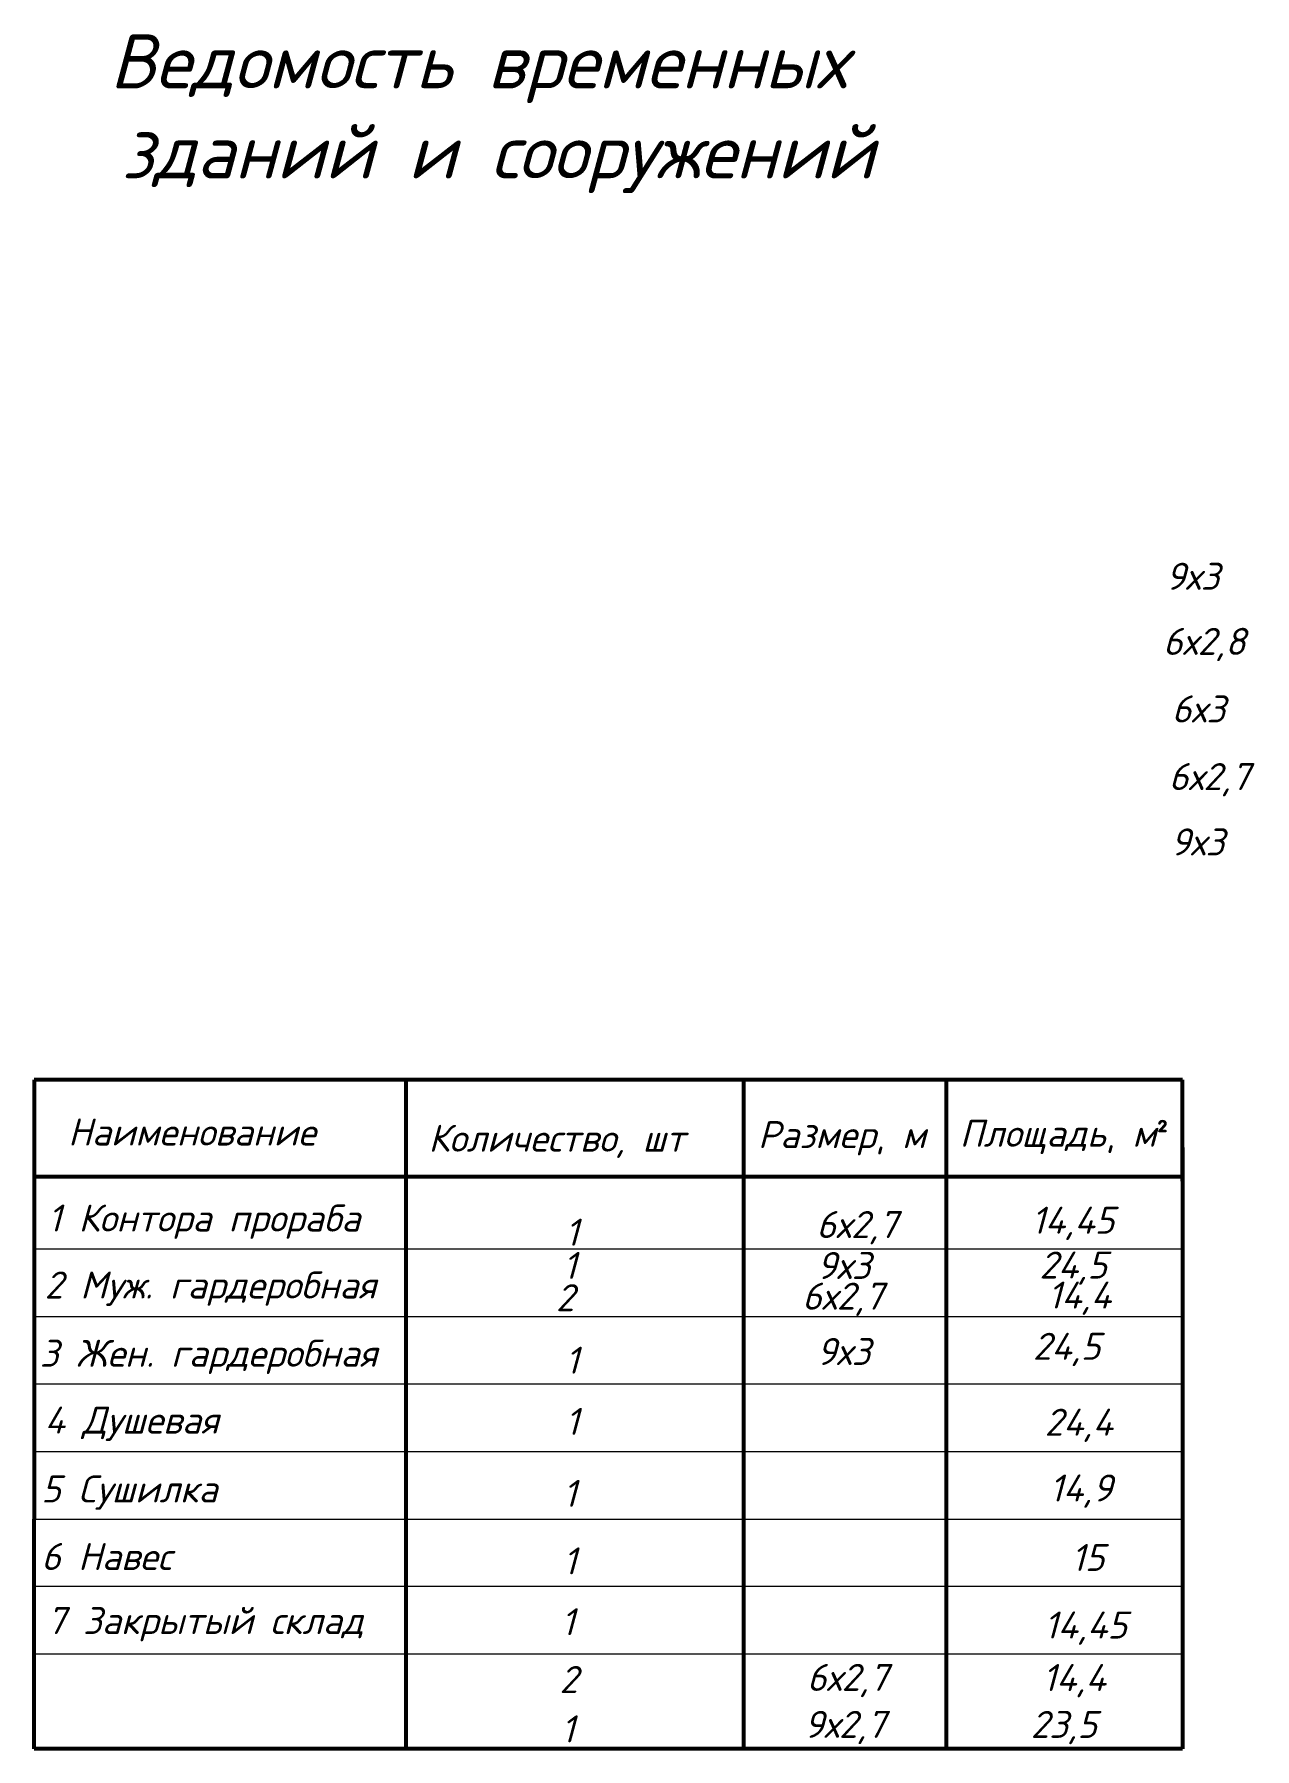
# Model space of a CAD drawing. Header units: millimetres. Extents: x 27137 to 30937, y -4667 to -569.
# Drawn here: x 29138.2 to 29318.9, y -3434.7 to -3180.9 of the extents above; entities that cross this region are included whole.
import ezdxf

# ---------------------------------------------------------------- set-up
doc = ezdxf.new("R2010")
doc.units = ezdxf.units.MM
doc.header["$LTSCALE"] = 0.4
doc.styles.add('Isocpeur', font='isocpeui.ttf', dxfattribs={"height": 2.5})
doc.styles.get("Standard").update_dxf_attribs({"font": 'isocpeui.ttf', "height": 2.5})

msp = doc.modelspace()

# ---------------------------------------------------------------- linework, layer by layer
at = {"lineweight": 15}
for p, q in [((29193.2393, -3335.6566), (29138.2393, -3335.6566)), ((29243.2393, -3335.6566), (29193.2393, -3335.6566)), ((29273.2393, -3335.6566), (29243.2393, -3335.6566)), ((29308.2393, -3335.6566), (29273.2393, -3335.6566)), ((29308.2393, -3335.6566), (29308.2393, -3410.6566)), ((29308.2393, -3335.6566), (29308.2393, -3345.6566)), ((29193.2393, -3345.6566), (29193.2393, -3349.9702)), ((29308.2393, -3345.6566), (29308.2393, -3350.6566)), ((29138.2393, -3360.6566), (29148.2393, -3360.6566)), ((29148.2393, -3360.6566), (29308.2393, -3360.6566)), ((29138.2393, -3370.6566), (29308.2393, -3370.6566)), ((29138.2393, -3380.6566), (29308.2393, -3380.6566)), ((29138.2393, -3390.6566), (29308.2393, -3390.6566)), ((29138.2393, -3400.6566), (29308.2393, -3400.6566)), ((29308.2393, -3400.6566), (29308.2393, -3410.6566)), ((29308.2393, -3410.6566), (29138.2393, -3410.6566)), ((29308.2393, -3410.6566), (29308.2393, -3434.6566)), ((29308.2393, -3420.6566), (29138.2393, -3420.6566)), ((29308.2393, -3434.6566), (29138.2393, -3434.6566))]:
    msp.add_line(p, q, dxfattribs=at)
at = {"lineweight": 53, "ltscale": 0.5}
for p, q in [((29308.2393, -3335.6566), (29138.2393, -3335.6566)), ((29138.2393, -3335.6566), (29138.2393, -3377.8377)), ((29193.2393, -3335.6566), (29193.2393, -3349.9702)), ((29243.2393, -3335.6566), (29243.2393, -3349.9702)), ((29273.2393, -3335.6566), (29273.2393, -3349.9702)), ((29308.2393, -3350.6566), (29308.2393, -3335.6566)), ((29308.2393, -3345.6566), (29308.2393, -3434.6566)), ((29138.2393, -3349.9702), (29308.2393, -3349.9702)), ((29193.2393, -3349.9702), (29193.2393, -3410.6566)), ((29193.2393, -3349.9702), (29193.2393, -3434.6566)), ((29243.2393, -3349.9702), (29243.2393, -3410.6566)), ((29273.2393, -3349.9702), (29273.2393, -3410.6566)), ((29138.2393, -3350.6566), (29138.2393, -3360.6566)), ((29138.2393, -3360.6566), (29138.2393, -3370.6566)), ((29243.2393, -3360.6566), (29243.2393, -3434.6566)), ((29273.2393, -3360.6566), (29273.2393, -3434.6566)), ((29138.2393, -3370.6566), (29138.2393, -3380.6566)), ((29138.2393, -3380.6566), (29138.2393, -3390.6566)), ((29138.2393, -3390.6566), (29138.2393, -3400.6566)), ((29138.2393, -3410.6566), (29138.2393, -3400.6566)), ((29138.2393, -3434.6566), (29138.2393, -3410.6566)), ((29308.2393, -3434.6566), (29138.2393, -3434.6566))]:
    msp.add_line(p, q, dxfattribs=at)
at = {"ltscale": 0.5}
msp.add_line((29193.2393, -3420.6566), (29193.2393, -3428.6566), dxfattribs=at)

# ---------------------------------------------------------------- texts
at = {"lineweight": 15, "attachment_point": 1}
for s, width, insert, char_height in [('\\pi33.16787;Ведомость временных\\P\\pi34.85424;зданий и сооружений', 165.311504, (29116.2659, -3180.8707), 8), ('{\\fISOCPEUR|b1|i1|c204|p34;Наименование}', 44.444634, (29143.2314, -3341.3645), 4), ('{\\fISOCPEUR|b1|i1|c204|p34;Количество\\fISOCPEUR|b1|i1|c0|p34;, \\fISOCPEUR|b1|i1|c204|p34;шт}', 44.444634, (29196.598, -3342.2773), 4), ('{\\fISOCPEUR|b1|i1|c204|p34;Размер\\fISOCPEUR|b1|i0|c0|p34;, \\fISOCPEUR|b1|i1|c204|p34;м}', 32.784479, (29245.3825, -3341.7522), 4), ('{\\fISOCPEUR|b1|i1|c204|p34;Площадь\\fISOCPEUR|b0|i0|c0|p34;, \\fISOCPEUR|b1|i1|c204|p34;м\\fISOCPEUR|b0|i0|c0|p34;²}', 32.784479, (29275.2454, -3341.5517), 4)]:
    msp.add_mtext_dynamic_manual_height_columns(s, width=width, gutter_width=12.5, heights=[0], dxfattribs=dict(at, insert=insert, char_height=char_height))
at = {"lineweight": 15, "char_height": 4, "attachment_point": 1, "style": 'Isocpeur'}
for s, width, insert in [('\\pi10.3088; 9{\\fISOCPEUR|b0|i1|c204|p34;х}3', 22.812335, (29292.887, -3259.0953)), ('\\pi14.024;6{\\fISOCPEUR|b0|i1|c204|p34;х}2,8', 22.812335, (29291.3261, -3268.7347)), ('\\pi8.76507;6х3', 22.812335, (29297.8843, -3278.7347)), ('\\pi7.34935;6х2,7', 22.812335, (29298.8638, -3288.7447)), ('\\pi11.7588;9{\\fISOCPEUR|b0|i1|c204|p34;х}3', 22.812335, (29294.7098, -3298.4229)), ('1 Контора прораба', 50.48876, (29140.237, -3354.0975)), ('\\pi11.9664;6{\\fISOCPEUR|b0|i1|c204|p34;х}2,7', 22.812335, (29242.0685, -3355.0598)), ('\\pi5.29859;14,45', 22.812335, (29280.5692, -3354.4221)), ('\\pi10.68041;1', 22.812335, (29206.1561, -3356.1934)), ('\\pi10.68041;{\\fISOCPEUR|b0|i1|c204|p34;1}', 22.812335, (29205.8387, -3361.111)), ('\\pi11.7588;9{\\fISOCPEUR|b0|i1|c204|p34;х}3', 22.812335, (29242.332, -3361.1212)), ('\\pi6.1698;24,5', 22.812335, (29280.8864, -3361.0575)), ('2 Муж. гардеробная', 57.508588, (29139.7669, -3364.0147)), ('\\pi9.98647;{\\fISOCPEUR|b0|i1|c204|p34;2}', 22.812335, (29205.4849, -3365.8914)), ('\\pi11.9664;6{\\fISOCPEUR|b0|i1|c204|p34;х}2,7', 22.812335, (29239.962, -3365.662)), ('\\pi7.01829;14,4', 22.812335, (29281.2773, -3365.505)), ('3 Жен. гардеробная', 57.508588, (29139.0441, -3374.1164)), ('\\pi10.68041;1', 22.812335, (29206.1783, -3375.1462)), ('\\pi11.7588;9{\\fISOCPEUR|b0|i1|c204|p34;х}3', 22.812335, (29242.3027, -3373.8548)), ('\\pi6.1698;24,5', 22.812335, (29279.9184, -3373.0872)), ('4 Душевая', 50.48876, (29139.7669, -3384.0147)), ('\\pi10.68041;{\\fISOCPEUR|b0|i1|c204|p34;1}', 22.812335, (29206.1871, -3384.2024)), ('\\pi6.23344;24,{\\fISOCPEUR|b0|i1|c204|p34;4}', 22.812335, (29281.5993, -3384.3212)), ('5 Сушилка', 50.48876, (29139.2675, -3394.2002)), ('\\pi10.68041;1', 22.812335, (29205.8432, -3394.8534)), ('\\pi6.94405;14,9', 22.812335, (29281.6003, -3394.0639)), ('6 Навес', 50.48876, (29139.2675, -3404.2002)), ('\\pi10.68041;1', 22.812335, (29205.8432, -3404.8534)), ('\\pi9.33496;15', 22.812335, (29282.4466, -3404.3493)), ('7 Закрытый склад', 50.48876, (29140.0851, -3413.6834)), ('\\pi10.68041;1', 22.812335, (29205.5733, -3413.86)), ('\\pi5.29859;14,45', 22.812335, (29282.4466, -3414.3493)), ('\\pi9.98647;{\\fISOCPEUR|b0|i1|c204|p34;2}', 22.812335, (29206.0078, -3422.4112)), ('\\pi7.34935;6х2,7', 22.812335, (29245.2802, -3422.0981)), ('\\pi7.01829;14,4', 22.812335, (29280.5062, -3422.1229)), ('\\pi10.68041;{\\fISOCPEUR|b0|i1|c204|p34;1}', 22.812335, (29205.5625, -3429.7245)), ('9{\\fISOCPEUR|b0|i1|c204|p34;х2,7}', 25.933521, (29252.2045, -3429.0524)), ('\\pi5.96223;2{\\fISOCPEUR|b0|i1|c204|p34;3},5', 22.812335, (29279.8027, -3429.0632))]:
    msp.add_mtext_dynamic_manual_height_columns(s, width=width, gutter_width=12.5, heights=[0], dxfattribs=dict(at, insert=insert))

doc.saveas('drawing.dxf')
